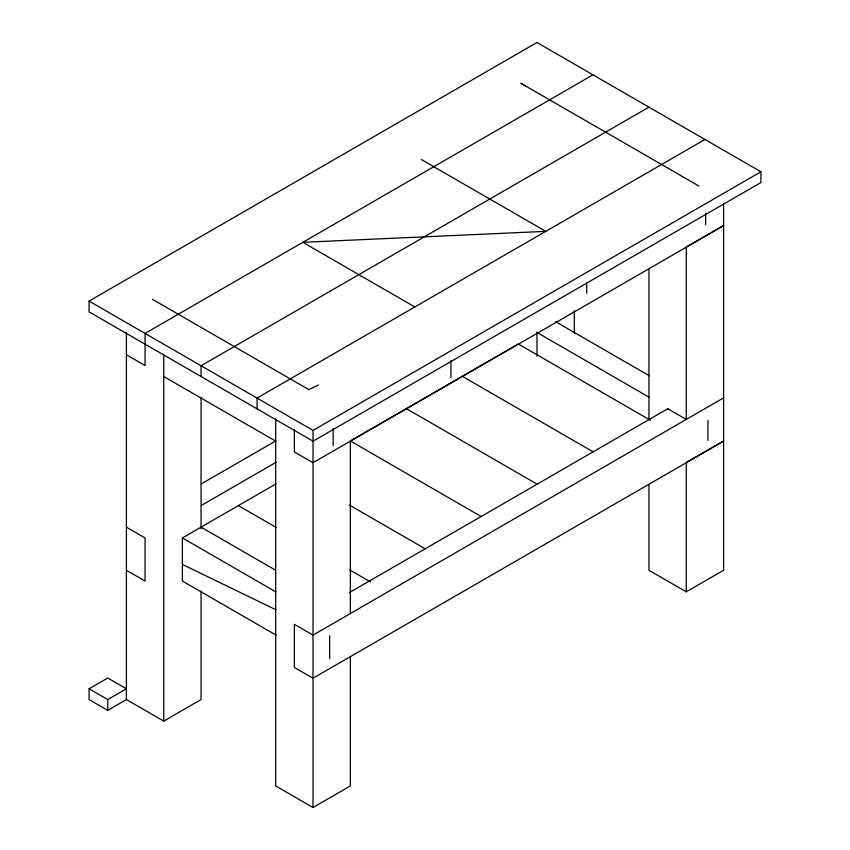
<?xml version="1.0" encoding="UTF-8"?>
<svg xmlns="http://www.w3.org/2000/svg" width="850" height="850" viewBox="0 0 850 850"><rect width="100%" height="100%" fill="white"/><g stroke="black" fill="none" stroke-linecap="round" stroke-linejoin="round"><path stroke-width="1.27" d="M89.08 301.091L536.977 42.5L760.92 171.796L760.92 182.569L313.023 441.161L89.08 311.865L89.08 301.091L313.023 430.387L760.92 171.796M592.96 74.821L145.063 333.413L145.063 365.543L126.406 354.769M648.943 107.142L201.057 365.734L201.057 376.507M704.937 139.474L257.04 398.066L257.04 408.839M201.153 484.001L275.91 440.842M201.418 505.399L276.176 462.241M276.08 635.131L182.389 581.039L182.389 537.933L276.08 483.841M723.594 225.473L686.269 247.021L686.269 419.411L667.611 408.638M723.594 225.664L313.023 462.708L294.366 451.934L294.366 429.728M89.08 688.776L107.738 678.003L126.406 688.776L107.738 699.561L89.08 688.776L89.08 699.561L107.738 710.334L126.406 699.561L163.731 721.108L201.057 699.561L201.057 591.005M349.562 592.461L668.132 408.542M723.594 440.969L686.269 462.517L686.269 591.812L648.943 570.265L648.943 484.213M723.594 441.161L313.023 678.204L294.366 667.431L294.366 624.325L313.023 635.109L723.594 397.864L723.594 203.469M686.269 591.812L723.594 570.265L723.594 398.066M275.697 418.954L275.697 785.952L313.023 807.5L350.349 785.952L350.349 656.657M318.431 384.944L308.911 389.661L152.394 299.296M182.835 564.644L275.931 609.769M698.912 186.044L520.944 83.3L525.491 86.052M421.313 159.492L545.785 231.359L302.844 242.314L414.821 306.967M555.634 321.693L649.326 375.785M536.977 332.467L648.943 397.12M650.388 420.24L518.309 343.995L350.349 440.969L481.27 516.556M462.326 376.316L593.247 451.902M406.342 408.638L537.264 484.224M163.731 376.507L275.697 441.161M349.488 505.112L425.287 548.877M238.372 505.612L276.271 527.489M349.775 569.925L370.451 581.867M201.057 527.159L275.326 570.042M182.389 537.933L276.08 592.025M126.406 527.159L145.063 537.933L145.063 581.039L126.406 570.254M707.944 420.399L707.944 440.3M705.649 213.424L705.649 224.655M648.943 268.419L648.943 419.337M586.681 282.986L586.681 293.346M574.303 310.643L574.303 333.147M536.977 332.191L536.977 356.022M450.967 360.634L450.967 377.591M350.349 441.161L350.349 613.551M333.158 428.506L333.158 445.612M329.641 635.8L329.641 658.707M313.023 430.387L313.023 807.5M201.057 397.715L201.057 528.774M163.731 354.312L163.731 721.108M126.406 332.562L126.406 699.561M107.738 699.561L107.738 710.334"/></g></svg>
